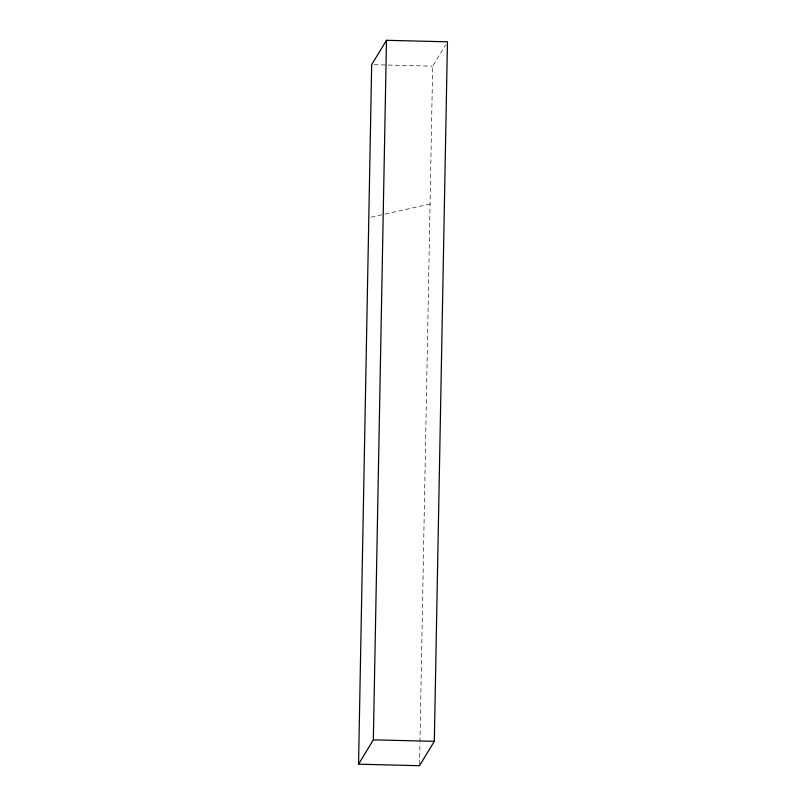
<?xml version="1.0" encoding="UTF-8"?>
<svg xmlns="http://www.w3.org/2000/svg" width="806" height="806" viewBox="0 0 806 806"><rect width="100%" height="100%" fill="white"/><g stroke="black" fill="none" stroke-linecap="round" stroke-linejoin="round"><path stroke-width="0.6" stroke-dasharray="4.03 3.02" d="M419.533 764.441L419.936 743.061M419.956 741.802L432.651 66.173L445.627 44.824M371.193 217.207L432.469 203.434M374.165 64.722L432.651 66.173"/><path stroke-width="1.21" d="M358.549 764.189L371.677 64.661L386.487 40.3L447.451 41.811L434.323 741.339L419.513 765.7L358.549 764.189L373.349 739.827L386.487 40.3M373.349 739.827L434.323 741.339"/></g></svg>
